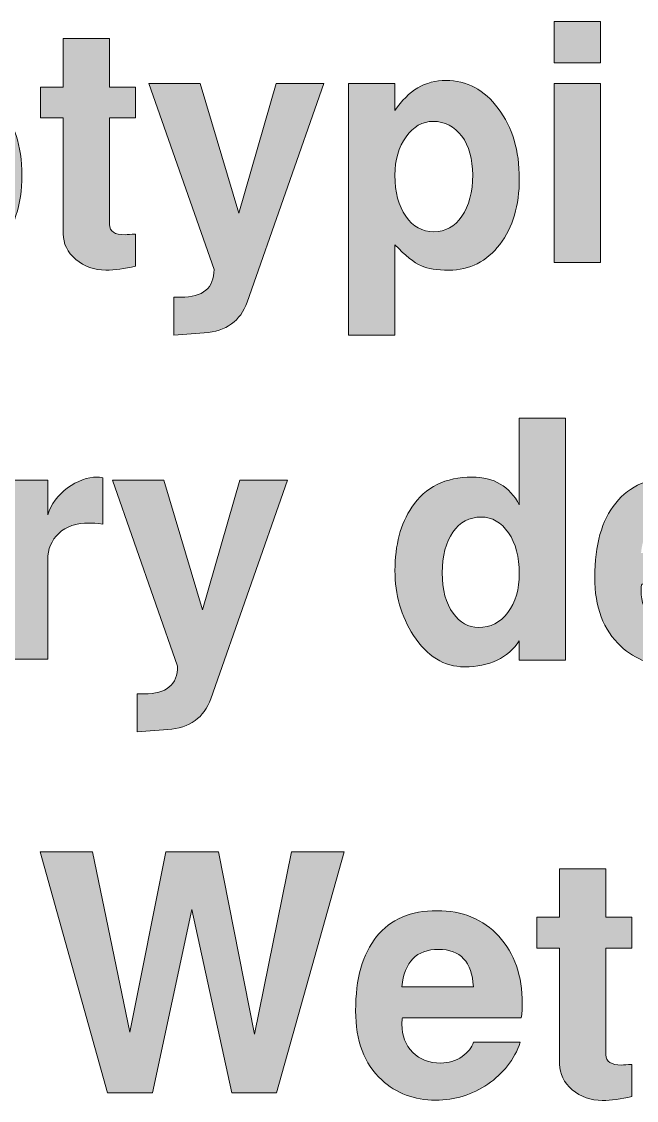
# Model space of a CAD drawing. Header units: inches. Extents: x 0.3 to 5.89, y -3.73 to -0.29.
# Drawn here: x 1.0308 to 1.2632, y -1.4861 to -1.0781 of the extents above; entities that cross this region are included whole.
import ezdxf

# ---------------------------------------------------------------- set-up
doc = ezdxf.new("R2010")
doc.units = ezdxf.units.IN
doc.header["$MEASUREMENT"] = 0
doc.layers.add('Layer 1', color=7, linetype='Continuous')

# ---------------------------------------------------------------- blocks, each defined once
blk = doc.blocks.new('block 9')
at = {"layer": 'Layer 1', "true_color": 0xed1f24}
h = blk.add_hatch(color=240, dxfattribs=at)
h.dxf.hatch_style = 2
h.paths.add_polyline_path([(1.24957, -1.09374), (1.23207, -1.09374), (1.23207, -1.07811), (1.24957, -1.07811)])
h.paths.add_polyline_path([(1.24957, -1.16924), (1.23207, -1.16924), (1.23207, -1.10149), (1.24957, -1.10149)])
h = blk.add_hatch(color=240, dxfattribs=at)
h.dxf.hatch_style = 2
edge = h.paths.add_edge_path()
edge.add_spline(control_points=[(1.07383, -1.17061), (1.06974, -1.17161), (1.06603, -1.17211), (1.0627, -1.17211), (1.05828, -1.17211), (1.05449, -1.17076), (1.05132, -1.16805), (1.04816, -1.16534), (1.04657, -1.16211), (1.04657, -1.15836), (1.04657, -1.15836), (1.04657, -1.11449), (1.04657, -1.11449), (1.04657, -1.11449), (1.03794, -1.11449), (1.03794, -1.11449), (1.03794, -1.11449), (1.03794, -1.10286), (1.03794, -1.10286), (1.03794, -1.10286), (1.04657, -1.10286), (1.04657, -1.10286), (1.04657, -1.10286), (1.04657, -1.08449), (1.04657, -1.08449), (1.04657, -1.08449), (1.06407, -1.08449), (1.06407, -1.08449), (1.06407, -1.08449), (1.06407, -1.10286), (1.06407, -1.10286), (1.06407, -1.10286), (1.07383, -1.10286), (1.07383, -1.10286), (1.07383, -1.10286), (1.07383, -1.11449), (1.07383, -1.11449), (1.07383, -1.11449), (1.06407, -1.11449), (1.06407, -1.11449), (1.06407, -1.11449), (1.06407, -1.15486), (1.06407, -1.15486), (1.06407, -1.15744), (1.06603, -1.15874), (1.06995, -1.15874), (1.07086, -1.15866), (1.07216, -1.15857), (1.07383, -1.15849), (1.07383, -1.15849), (1.07383, -1.17061), (1.07383, -1.17061)], knot_values=[0, 0, 0, 0, 1, 1, 1, 2, 2, 2, 3, 3, 3, 4, 4, 4, 5, 5, 5, 6, 6, 6, 7, 7, 7, 8, 8, 8, 9, 9, 9, 10, 10, 10, 11, 11, 11, 12, 12, 12, 13, 13, 13, 14, 14, 14, 15, 15, 15, 16, 16, 16, 17, 17, 17, 17], degree=3, periodic=1)
h = blk.add_hatch(color=240, dxfattribs=at)
h.dxf.hatch_style = 2
edge = h.paths.add_edge_path()
edge.add_spline(control_points=[(1.03095, -1.13624), (1.03095, -1.14766), (1.02797, -1.15649), (1.02201, -1.16274), (1.01605, -1.16899), (1.00766, -1.17211), (0.99682, -1.17211), (0.98674, -1.17211), (0.97878, -1.16886), (0.97295, -1.16236), (0.96712, -1.15586), (0.9642, -1.14699), (0.9642, -1.13574), (0.9642, -1.12465), (0.96712, -1.11599), (0.97295, -1.10973), (0.97878, -1.10349), (0.98699, -1.10036), (0.99757, -1.10036), (1.00807, -1.10036), (1.01626, -1.10353), (1.02214, -1.10986), (1.02801, -1.1162), (1.03095, -1.12499), (1.03095, -1.13624)], knot_values=[0, 0, 0, 0, 1, 1, 1, 2, 2, 2, 3, 3, 3, 4, 4, 4, 5, 5, 5, 6, 6, 6, 7, 7, 7, 8, 8, 8, 8], degree=3, periodic=1)
edge = h.paths.add_edge_path()
edge.add_spline(control_points=[(1.01345, -1.1363), (1.01345, -1.13007), (1.01195, -1.125), (1.00895, -1.12109), (1.00595, -1.11719), (1.00216, -1.11523), (0.99757, -1.11523), (0.99299, -1.11523), (0.98922, -1.11732), (0.98626, -1.12147), (0.9833, -1.12562), (0.98183, -1.13094), (0.98183, -1.13742), (0.98183, -1.14282), (0.98338, -1.14743), (0.98651, -1.15125), (0.98964, -1.15508), (0.9934, -1.15699), (0.99782, -1.15699), (1.00241, -1.15699), (1.00616, -1.15506), (1.00907, -1.15119), (1.01199, -1.14733), (1.01345, -1.14237), (1.01345, -1.1363)], knot_values=[0, 0, 0, 0, 1, 1, 1, 2, 2, 2, 3, 3, 3, 4, 4, 4, 5, 5, 5, 6, 6, 6, 7, 7, 7, 8, 8, 8, 8], degree=3, periodic=1)
h = blk.add_hatch(color=240, dxfattribs=at)
h.dxf.hatch_style = 2
edge = h.paths.add_edge_path()
edge.add_spline(control_points=[(1.14507, -1.10149), (1.14507, -1.10149), (1.11608, -1.18424), (1.11608, -1.18424), (1.11357, -1.19132), (1.10815, -1.1952), (1.09983, -1.19586), (1.09983, -1.19586), (1.08832, -1.19674), (1.08832, -1.19674), (1.08832, -1.19674), (1.08832, -1.18236), (1.08832, -1.18236), (1.08832, -1.18236), (1.09095, -1.18236), (1.09095, -1.18236), (1.09937, -1.18236), (1.10358, -1.17886), (1.10358, -1.17186), (1.10358, -1.17186), (1.07895, -1.10149), (1.07895, -1.10149), (1.07895, -1.10149), (1.09832, -1.10149), (1.09832, -1.10149), (1.09832, -1.10149), (1.11295, -1.15061), (1.11295, -1.15061), (1.11295, -1.15061), (1.12708, -1.10149), (1.12708, -1.10149), (1.12708, -1.10149), (1.14507, -1.10149), (1.14507, -1.10149)], knot_values=[0, 0, 0, 0, 1, 1, 1, 2, 2, 2, 3, 3, 3, 4, 4, 4, 5, 5, 5, 6, 6, 6, 7, 7, 7, 8, 8, 8, 9, 9, 9, 10, 10, 10, 11, 11, 11, 11], degree=3, periodic=1)
h = blk.add_hatch(color=240, dxfattribs=at)
h.dxf.hatch_style = 2
edge = h.paths.add_edge_path()
edge.add_spline(control_points=[(1.21895, -1.13761), (1.21895, -1.14761), (1.21649, -1.15586), (1.21157, -1.16236), (1.20666, -1.16886), (1.20024, -1.17211), (1.19232, -1.17211), (1.18783, -1.17211), (1.18437, -1.17157), (1.18195, -1.17048), (1.17911, -1.16924), (1.17578, -1.16657), (1.17195, -1.16249), (1.17195, -1.16249), (1.17195, -1.19674), (1.17195, -1.19674), (1.17195, -1.19674), (1.15445, -1.19674), (1.15445, -1.19674), (1.15445, -1.19674), (1.15445, -1.10149), (1.15445, -1.10149), (1.15445, -1.10149), (1.17195, -1.10149), (1.17195, -1.10149), (1.17195, -1.10149), (1.17195, -1.11174), (1.17195, -1.11174), (1.17703, -1.10415), (1.18344, -1.10036), (1.1912, -1.10036), (1.19912, -1.10036), (1.20572, -1.1039), (1.21101, -1.11099), (1.2163, -1.11807), (1.21895, -1.12695), (1.21895, -1.13761)], knot_values=[0, 0, 0, 0, 1, 1, 1, 2, 2, 2, 3, 3, 3, 4, 4, 4, 5, 5, 5, 6, 6, 6, 7, 7, 7, 8, 8, 8, 9, 9, 9, 10, 10, 10, 11, 11, 11, 12, 12, 12, 12], degree=3, periodic=1)
edge = h.paths.add_edge_path()
edge.add_spline(control_points=[(1.20132, -1.13612), (1.20132, -1.13003), (1.19995, -1.12514), (1.1972, -1.12143), (1.19445, -1.11772), (1.19082, -1.11587), (1.18632, -1.11587), (1.18233, -1.11587), (1.17893, -1.1178), (1.17613, -1.12168), (1.17334, -1.12555), (1.17195, -1.13041), (1.17195, -1.13624), (1.17195, -1.14265), (1.1733, -1.14782), (1.17601, -1.15174), (1.17872, -1.15565), (1.18228, -1.15761), (1.1867, -1.15761), (1.19103, -1.15761), (1.19455, -1.15565), (1.19726, -1.15174), (1.19996, -1.14782), (1.20132, -1.14261), (1.20132, -1.13612)], knot_values=[0, 0, 0, 0, 1, 1, 1, 2, 2, 2, 3, 3, 3, 4, 4, 4, 5, 5, 5, 6, 6, 6, 7, 7, 7, 8, 8, 8, 8], degree=3, periodic=1)
h = blk.add_hatch(color=240, dxfattribs=at)
h.dxf.hatch_style = 2
edge = h.paths.add_edge_path()
edge.add_spline(control_points=[(1.23645, -1.31961), (1.23645, -1.31961), (1.21895, -1.31961), (1.21895, -1.31961), (1.21895, -1.31961), (1.21895, -1.31224), (1.21895, -1.31224), (1.21462, -1.31882), (1.2077, -1.32211), (1.1982, -1.32211), (1.19053, -1.32211), (1.18412, -1.31815), (1.17895, -1.31023), (1.17428, -1.30299), (1.17195, -1.29482), (1.17195, -1.28573), (1.17195, -1.27607), (1.17407, -1.26807), (1.17832, -1.26173), (1.18349, -1.25415), (1.19107, -1.25036), (1.20108, -1.25036), (1.20932, -1.25036), (1.21528, -1.25386), (1.21895, -1.26086), (1.21895, -1.26086), (1.21895, -1.22811), (1.21895, -1.22811), (1.21895, -1.22811), (1.23645, -1.22811), (1.23645, -1.22811), (1.23645, -1.22811), (1.23645, -1.31961), (1.23645, -1.31961)], knot_values=[0, 0, 0, 0, 1, 1, 1, 2, 2, 2, 3, 3, 3, 4, 4, 4, 5, 5, 5, 6, 6, 6, 7, 7, 7, 8, 8, 8, 9, 9, 9, 10, 10, 10, 11, 11, 11, 11], degree=3, periodic=1)
edge = h.paths.add_edge_path()
edge.add_spline(control_points=[(1.21895, -1.2868), (1.21895, -1.28057), (1.21758, -1.27545), (1.21484, -1.27146), (1.2121, -1.26748), (1.20866, -1.26548), (1.20452, -1.26548), (1.20003, -1.26548), (1.19646, -1.2674), (1.19381, -1.27122), (1.19115, -1.27504), (1.18983, -1.28015), (1.18983, -1.28655), (1.18983, -1.29303), (1.1912, -1.29814), (1.19394, -1.30187), (1.19642, -1.30545), (1.19962, -1.30724), (1.20352, -1.30724), (1.20808, -1.30724), (1.21179, -1.30535), (1.21465, -1.30156), (1.21752, -1.29778), (1.21895, -1.29286), (1.21895, -1.2868)], knot_values=[0, 0, 0, 0, 1, 1, 1, 2, 2, 2, 3, 3, 3, 4, 4, 4, 5, 5, 5, 6, 6, 6, 7, 7, 7, 8, 8, 8, 8], degree=3, periodic=1)
h = blk.add_hatch(color=240, dxfattribs=at)
h.dxf.hatch_style = 2
edge = h.paths.add_edge_path()
edge.add_spline(control_points=[(1.06157, -1.26811), (1.05924, -1.26786), (1.05753, -1.26773), (1.05644, -1.26773), (1.05153, -1.26773), (1.04768, -1.26905), (1.04488, -1.27167), (1.04209, -1.2743), (1.0407, -1.27761), (1.0407, -1.28161), (1.0407, -1.28161), (1.0407, -1.31923), (1.0407, -1.31923), (1.0407, -1.31923), (1.02319, -1.31923), (1.02319, -1.31923), (1.02319, -1.31923), (1.02319, -1.25149), (1.02319, -1.25149), (1.02319, -1.25149), (1.0407, -1.25149), (1.0407, -1.25149), (1.0407, -1.25149), (1.0407, -1.26461), (1.0407, -1.26461), (1.04194, -1.26061), (1.04445, -1.25724), (1.0482, -1.25448), (1.05195, -1.25174), (1.0557, -1.25036), (1.05945, -1.25036), (1.05986, -1.25036), (1.06057, -1.25044), (1.06157, -1.25061), (1.06157, -1.25061), (1.06157, -1.26811), (1.06157, -1.26811)], knot_values=[0, 0, 0, 0, 1, 1, 1, 2, 2, 2, 3, 3, 3, 4, 4, 4, 5, 5, 5, 6, 6, 6, 7, 7, 7, 8, 8, 8, 9, 9, 9, 10, 10, 10, 11, 11, 11, 12, 12, 12, 12], degree=3, periodic=1)
h = blk.add_hatch(color=240, dxfattribs=at)
h.dxf.hatch_style = 2
edge = h.paths.add_edge_path()
edge.add_spline(control_points=[(1.13132, -1.25149), (1.13132, -1.25149), (1.10232, -1.33424), (1.10232, -1.33424), (1.09982, -1.34132), (1.0944, -1.34519), (1.08607, -1.34586), (1.08607, -1.34586), (1.07457, -1.34673), (1.07457, -1.34673), (1.07457, -1.34673), (1.07457, -1.33236), (1.07457, -1.33236), (1.07457, -1.33236), (1.0772, -1.33236), (1.0772, -1.33236), (1.08561, -1.33236), (1.08982, -1.32886), (1.08982, -1.32186), (1.08982, -1.32186), (1.06519, -1.25149), (1.06519, -1.25149), (1.06519, -1.25149), (1.08457, -1.25149), (1.08457, -1.25149), (1.08457, -1.25149), (1.0992, -1.30061), (1.0992, -1.30061), (1.0992, -1.30061), (1.11332, -1.25149), (1.11332, -1.25149), (1.11332, -1.25149), (1.13132, -1.25149), (1.13132, -1.25149)], knot_values=[0, 0, 0, 0, 1, 1, 1, 2, 2, 2, 3, 3, 3, 4, 4, 4, 5, 5, 5, 6, 6, 6, 7, 7, 7, 8, 8, 8, 9, 9, 9, 10, 10, 10, 11, 11, 11, 11], degree=3, periodic=1)
h = blk.add_hatch(color=240, dxfattribs=at)
h.dxf.hatch_style = 2
edge = h.paths.add_edge_path()
edge.add_spline(control_points=[(1.31045, -1.28548), (1.31045, -1.28748), (1.31033, -1.28928), (1.31008, -1.29086), (1.31008, -1.29086), (1.2652, -1.29086), (1.2652, -1.29086), (1.26503, -1.29136), (1.26495, -1.29215), (1.26495, -1.29323), (1.26495, -1.29765), (1.26631, -1.30122), (1.26904, -1.30392), (1.27176, -1.30663), (1.27531, -1.30798), (1.27969, -1.30798), (1.28258, -1.30798), (1.28526, -1.30715), (1.28774, -1.30548), (1.28997, -1.3039), (1.29138, -1.30211), (1.29195, -1.30011), (1.29195, -1.30011), (1.3097, -1.30011), (1.3097, -1.30011), (1.30737, -1.30669), (1.30326, -1.31198), (1.29739, -1.31599), (1.29151, -1.31999), (1.28495, -1.32199), (1.2777, -1.32199), (1.26962, -1.32199), (1.26282, -1.31944), (1.25732, -1.31436), (1.25074, -1.30828), (1.24745, -1.29957), (1.24745, -1.28824), (1.24745, -1.27607), (1.25009, -1.26672), (1.25538, -1.26017), (1.26068, -1.25363), (1.26828, -1.25036), (1.2782, -1.25036), (1.28787, -1.25036), (1.29566, -1.25359), (1.30157, -1.26004), (1.3075, -1.26651), (1.31045, -1.27498), (1.31045, -1.28548)], knot_values=[0, 0, 0, 0, 1, 1, 1, 2, 2, 2, 3, 3, 3, 4, 4, 4, 5, 5, 5, 6, 6, 6, 7, 7, 7, 8, 8, 8, 9, 9, 9, 10, 10, 10, 11, 11, 11, 12, 12, 12, 13, 13, 13, 14, 14, 14, 15, 15, 15, 16, 16, 16, 16], degree=3, periodic=1)
edge = h.paths.add_edge_path()
edge.add_spline(control_points=[(1.29195, -1.27911), (1.29144, -1.26969), (1.28707, -1.26499), (1.27883, -1.26499), (1.2705, -1.26499), (1.26588, -1.26969), (1.26495, -1.27911), (1.26495, -1.27911), (1.29195, -1.27911), (1.29195, -1.27911)], knot_values=[0, 0, 0, 0, 1, 1, 1, 2, 2, 2, 3, 3, 3, 3], degree=3, periodic=1)
at = {"layer": 'Layer 1', "lineweight": 0}
for points in [[(1.24957, -1.09374), (1.23207, -1.09374), (1.23207, -1.07811), (1.24957, -1.07811), (1.24957, -1.09374)], [(1.24957, -1.16924), (1.23207, -1.16924), (1.23207, -1.10149), (1.24957, -1.10149), (1.24957, -1.16924)]]:
    blk.add_lwpolyline(points, dxfattribs=at)
for points, knots in [([(1.07383, -1.17061), (1.06974, -1.17161), (1.06603, -1.17211), (1.0627, -1.17211), (1.05828, -1.17211), (1.05449, -1.17076), (1.05132, -1.16805), (1.04816, -1.16534), (1.04657, -1.16211), (1.04657, -1.15836), (1.04657, -1.15836), (1.04657, -1.11449), (1.04657, -1.11449), (1.04657, -1.11449), (1.03794, -1.11449), (1.03794, -1.11449), (1.03794, -1.11449), (1.03794, -1.10286), (1.03794, -1.10286), (1.03794, -1.10286), (1.04657, -1.10286), (1.04657, -1.10286), (1.04657, -1.10286), (1.04657, -1.08449), (1.04657, -1.08449), (1.04657, -1.08449), (1.06407, -1.08449), (1.06407, -1.08449), (1.06407, -1.08449), (1.06407, -1.10286), (1.06407, -1.10286), (1.06407, -1.10286), (1.07383, -1.10286), (1.07383, -1.10286), (1.07383, -1.10286), (1.07383, -1.11449), (1.07383, -1.11449), (1.07383, -1.11449), (1.06407, -1.11449), (1.06407, -1.11449), (1.06407, -1.11449), (1.06407, -1.15486), (1.06407, -1.15486), (1.06407, -1.15744), (1.06603, -1.15874), (1.06995, -1.15874), (1.07086, -1.15866), (1.07216, -1.15857), (1.07383, -1.15849), (1.07383, -1.15849), (1.07383, -1.17061), (1.07383, -1.17061)], [0, 0, 0, 0, 1, 1, 1, 2, 2, 2, 3, 3, 3, 4, 4, 4, 5, 5, 5, 6, 6, 6, 7, 7, 7, 8, 8, 8, 9, 9, 9, 10, 10, 10, 11, 11, 11, 12, 12, 12, 13, 13, 13, 14, 14, 14, 15, 15, 15, 16, 16, 16, 17, 17, 17, 17]), ([(1.03095, -1.13624), (1.03095, -1.14766), (1.02797, -1.15649), (1.02201, -1.16274), (1.01605, -1.16899), (1.00766, -1.17211), (0.99682, -1.17211), (0.98674, -1.17211), (0.97878, -1.16886), (0.97295, -1.16236), (0.96712, -1.15586), (0.9642, -1.14699), (0.9642, -1.13574), (0.9642, -1.12465), (0.96712, -1.11599), (0.97295, -1.10973), (0.97878, -1.10349), (0.98699, -1.10036), (0.99757, -1.10036), (1.00807, -1.10036), (1.01626, -1.10353), (1.02214, -1.10986), (1.02801, -1.1162), (1.03095, -1.12499), (1.03095, -1.13624)], [0, 0, 0, 0, 1, 1, 1, 2, 2, 2, 3, 3, 3, 4, 4, 4, 5, 5, 5, 6, 6, 6, 7, 7, 7, 8, 8, 8, 8]), ([(1.14507, -1.10149), (1.14507, -1.10149), (1.11608, -1.18424), (1.11608, -1.18424), (1.11357, -1.19132), (1.10815, -1.1952), (1.09983, -1.19586), (1.09983, -1.19586), (1.08832, -1.19674), (1.08832, -1.19674), (1.08832, -1.19674), (1.08832, -1.18236), (1.08832, -1.18236), (1.08832, -1.18236), (1.09095, -1.18236), (1.09095, -1.18236), (1.09937, -1.18236), (1.10358, -1.17886), (1.10358, -1.17186), (1.10358, -1.17186), (1.07895, -1.10149), (1.07895, -1.10149), (1.07895, -1.10149), (1.09832, -1.10149), (1.09832, -1.10149), (1.09832, -1.10149), (1.11295, -1.15061), (1.11295, -1.15061), (1.11295, -1.15061), (1.12708, -1.10149), (1.12708, -1.10149), (1.12708, -1.10149), (1.14507, -1.10149), (1.14507, -1.10149)], [0, 0, 0, 0, 1, 1, 1, 2, 2, 2, 3, 3, 3, 4, 4, 4, 5, 5, 5, 6, 6, 6, 7, 7, 7, 8, 8, 8, 9, 9, 9, 10, 10, 10, 11, 11, 11, 11]), ([(1.21895, -1.13761), (1.21895, -1.14761), (1.21649, -1.15586), (1.21157, -1.16236), (1.20666, -1.16886), (1.20024, -1.17211), (1.19232, -1.17211), (1.18783, -1.17211), (1.18437, -1.17157), (1.18195, -1.17048), (1.17911, -1.16924), (1.17578, -1.16657), (1.17195, -1.16249), (1.17195, -1.16249), (1.17195, -1.19674), (1.17195, -1.19674), (1.17195, -1.19674), (1.15445, -1.19674), (1.15445, -1.19674), (1.15445, -1.19674), (1.15445, -1.10149), (1.15445, -1.10149), (1.15445, -1.10149), (1.17195, -1.10149), (1.17195, -1.10149), (1.17195, -1.10149), (1.17195, -1.11174), (1.17195, -1.11174), (1.17703, -1.10415), (1.18344, -1.10036), (1.1912, -1.10036), (1.19912, -1.10036), (1.20572, -1.1039), (1.21101, -1.11099), (1.2163, -1.11807), (1.21895, -1.12695), (1.21895, -1.13761)], [0, 0, 0, 0, 1, 1, 1, 2, 2, 2, 3, 3, 3, 4, 4, 4, 5, 5, 5, 6, 6, 6, 7, 7, 7, 8, 8, 8, 9, 9, 9, 10, 10, 10, 11, 11, 11, 12, 12, 12, 12]), ([(1.20132, -1.13612), (1.20132, -1.13003), (1.19995, -1.12514), (1.1972, -1.12143), (1.19445, -1.11772), (1.19082, -1.11587), (1.18632, -1.11587), (1.18233, -1.11587), (1.17893, -1.1178), (1.17613, -1.12168), (1.17334, -1.12555), (1.17195, -1.13041), (1.17195, -1.13624), (1.17195, -1.14265), (1.1733, -1.14782), (1.17601, -1.15174), (1.17872, -1.15565), (1.18228, -1.15761), (1.1867, -1.15761), (1.19103, -1.15761), (1.19455, -1.15565), (1.19726, -1.15174), (1.19996, -1.14782), (1.20132, -1.14261), (1.20132, -1.13612)], [0, 0, 0, 0, 1, 1, 1, 2, 2, 2, 3, 3, 3, 4, 4, 4, 5, 5, 5, 6, 6, 6, 7, 7, 7, 8, 8, 8, 8]), ([(1.23645, -1.31961), (1.23645, -1.31961), (1.21895, -1.31961), (1.21895, -1.31961), (1.21895, -1.31961), (1.21895, -1.31224), (1.21895, -1.31224), (1.21462, -1.31882), (1.2077, -1.32211), (1.1982, -1.32211), (1.19053, -1.32211), (1.18412, -1.31815), (1.17895, -1.31023), (1.17428, -1.30299), (1.17195, -1.29482), (1.17195, -1.28573), (1.17195, -1.27607), (1.17407, -1.26807), (1.17832, -1.26173), (1.18349, -1.25415), (1.19107, -1.25036), (1.20108, -1.25036), (1.20932, -1.25036), (1.21528, -1.25386), (1.21895, -1.26086), (1.21895, -1.26086), (1.21895, -1.22811), (1.21895, -1.22811), (1.21895, -1.22811), (1.23645, -1.22811), (1.23645, -1.22811), (1.23645, -1.22811), (1.23645, -1.31961), (1.23645, -1.31961)], [0, 0, 0, 0, 1, 1, 1, 2, 2, 2, 3, 3, 3, 4, 4, 4, 5, 5, 5, 6, 6, 6, 7, 7, 7, 8, 8, 8, 9, 9, 9, 10, 10, 10, 11, 11, 11, 11]), ([(1.06157, -1.26811), (1.05924, -1.26786), (1.05753, -1.26773), (1.05644, -1.26773), (1.05153, -1.26773), (1.04768, -1.26905), (1.04488, -1.27167), (1.04209, -1.2743), (1.0407, -1.27761), (1.0407, -1.28161), (1.0407, -1.28161), (1.0407, -1.31923), (1.0407, -1.31923), (1.0407, -1.31923), (1.02319, -1.31923), (1.02319, -1.31923), (1.02319, -1.31923), (1.02319, -1.25149), (1.02319, -1.25149), (1.02319, -1.25149), (1.0407, -1.25149), (1.0407, -1.25149), (1.0407, -1.25149), (1.0407, -1.26461), (1.0407, -1.26461), (1.04194, -1.26061), (1.04445, -1.25724), (1.0482, -1.25448), (1.05195, -1.25174), (1.0557, -1.25036), (1.05945, -1.25036), (1.05986, -1.25036), (1.06057, -1.25044), (1.06157, -1.25061), (1.06157, -1.25061), (1.06157, -1.26811), (1.06157, -1.26811)], [0, 0, 0, 0, 1, 1, 1, 2, 2, 2, 3, 3, 3, 4, 4, 4, 5, 5, 5, 6, 6, 6, 7, 7, 7, 8, 8, 8, 9, 9, 9, 10, 10, 10, 11, 11, 11, 12, 12, 12, 12]), ([(1.13132, -1.25149), (1.13132, -1.25149), (1.10232, -1.33424), (1.10232, -1.33424), (1.09982, -1.34132), (1.0944, -1.34519), (1.08607, -1.34586), (1.08607, -1.34586), (1.07457, -1.34673), (1.07457, -1.34673), (1.07457, -1.34673), (1.07457, -1.33236), (1.07457, -1.33236), (1.07457, -1.33236), (1.0772, -1.33236), (1.0772, -1.33236), (1.08561, -1.33236), (1.08982, -1.32886), (1.08982, -1.32186), (1.08982, -1.32186), (1.06519, -1.25149), (1.06519, -1.25149), (1.06519, -1.25149), (1.08457, -1.25149), (1.08457, -1.25149), (1.08457, -1.25149), (1.0992, -1.30061), (1.0992, -1.30061), (1.0992, -1.30061), (1.11332, -1.25149), (1.11332, -1.25149), (1.11332, -1.25149), (1.13132, -1.25149), (1.13132, -1.25149)], [0, 0, 0, 0, 1, 1, 1, 2, 2, 2, 3, 3, 3, 4, 4, 4, 5, 5, 5, 6, 6, 6, 7, 7, 7, 8, 8, 8, 9, 9, 9, 10, 10, 10, 11, 11, 11, 11]), ([(1.31045, -1.28548), (1.31045, -1.28748), (1.31033, -1.28928), (1.31008, -1.29086), (1.31008, -1.29086), (1.2652, -1.29086), (1.2652, -1.29086), (1.26503, -1.29136), (1.26495, -1.29215), (1.26495, -1.29323), (1.26495, -1.29765), (1.26631, -1.30122), (1.26904, -1.30392), (1.27176, -1.30663), (1.27531, -1.30798), (1.27969, -1.30798), (1.28258, -1.30798), (1.28526, -1.30715), (1.28774, -1.30548), (1.28997, -1.3039), (1.29138, -1.30211), (1.29195, -1.30011), (1.29195, -1.30011), (1.3097, -1.30011), (1.3097, -1.30011), (1.30737, -1.30669), (1.30326, -1.31198), (1.29739, -1.31599), (1.29151, -1.31999), (1.28495, -1.32199), (1.2777, -1.32199), (1.26962, -1.32199), (1.26282, -1.31944), (1.25732, -1.31436), (1.25074, -1.30828), (1.24745, -1.29957), (1.24745, -1.28824), (1.24745, -1.27607), (1.25009, -1.26672), (1.25538, -1.26017), (1.26068, -1.25363), (1.26828, -1.25036), (1.2782, -1.25036), (1.28787, -1.25036), (1.29566, -1.25359), (1.30157, -1.26004), (1.3075, -1.26651), (1.31045, -1.27498), (1.31045, -1.28548)], [0, 0, 0, 0, 1, 1, 1, 2, 2, 2, 3, 3, 3, 4, 4, 4, 5, 5, 5, 6, 6, 6, 7, 7, 7, 8, 8, 8, 9, 9, 9, 10, 10, 10, 11, 11, 11, 12, 12, 12, 13, 13, 13, 14, 14, 14, 15, 15, 15, 16, 16, 16, 16]), ([(1.21895, -1.2868), (1.21895, -1.28057), (1.21758, -1.27545), (1.21484, -1.27146), (1.2121, -1.26748), (1.20866, -1.26548), (1.20452, -1.26548), (1.20003, -1.26548), (1.19646, -1.2674), (1.19381, -1.27122), (1.19115, -1.27504), (1.18983, -1.28015), (1.18983, -1.28655), (1.18983, -1.29303), (1.1912, -1.29814), (1.19394, -1.30187), (1.19642, -1.30545), (1.19962, -1.30724), (1.20352, -1.30724), (1.20808, -1.30724), (1.21179, -1.30535), (1.21465, -1.30156), (1.21752, -1.29778), (1.21895, -1.29286), (1.21895, -1.2868)], [0, 0, 0, 0, 1, 1, 1, 2, 2, 2, 3, 3, 3, 4, 4, 4, 5, 5, 5, 6, 6, 6, 7, 7, 7, 8, 8, 8, 8])]:
    blk.add_open_spline(points, degree=3, knots=knots, dxfattribs=at)
blk = doc.blocks.new('block 8')
at = {"layer": 'Layer 1'}
blk.add_blockref('block 9', (0, 0), dxfattribs=at)
blk = doc.blocks.new('block 10')
at = {"layer": 'Layer 1', "true_color": 0xed1f24}
h = blk.add_hatch(color=240, dxfattribs=at)
h.dxf.hatch_style = 2
h.paths.add_polyline_path([(1.1527, -1.39208), (1.1272, -1.48321), (1.11032, -1.48321), (1.09524, -1.41391), (1.08025, -1.48321), (1.06335, -1.48321), (1.03782, -1.39208), (1.05769, -1.39208), (1.0717, -1.46033), (1.08532, -1.39208), (1.1052, -1.39208), (1.11882, -1.46109), (1.13282, -1.39208)])
h = blk.add_hatch(color=240, dxfattribs=at)
h.dxf.hatch_style = 2
edge = h.paths.add_edge_path()
edge.add_spline(control_points=[(1.26145, -1.48459), (1.25736, -1.48558), (1.25365, -1.48608), (1.25032, -1.48608), (1.2459, -1.48608), (1.24211, -1.48473), (1.23895, -1.48202), (1.23578, -1.47932), (1.23419, -1.47608), (1.23419, -1.47233), (1.23419, -1.47233), (1.23419, -1.42846), (1.23419, -1.42846), (1.23419, -1.42846), (1.22557, -1.42846), (1.22557, -1.42846), (1.22557, -1.42846), (1.22557, -1.41684), (1.22557, -1.41684), (1.22557, -1.41684), (1.23419, -1.41684), (1.23419, -1.41684), (1.23419, -1.41684), (1.23419, -1.39846), (1.23419, -1.39846), (1.23419, -1.39846), (1.2517, -1.39846), (1.2517, -1.39846), (1.2517, -1.39846), (1.2517, -1.41684), (1.2517, -1.41684), (1.2517, -1.41684), (1.26145, -1.41684), (1.26145, -1.41684), (1.26145, -1.41684), (1.26145, -1.42846), (1.26145, -1.42846), (1.26145, -1.42846), (1.2517, -1.42846), (1.2517, -1.42846), (1.2517, -1.42846), (1.2517, -1.46883), (1.2517, -1.46883), (1.2517, -1.47142), (1.25365, -1.47271), (1.25757, -1.47271), (1.25848, -1.47263), (1.25978, -1.47254), (1.26145, -1.47246), (1.26145, -1.47246), (1.26145, -1.48459), (1.26145, -1.48459)], knot_values=[0, 0, 0, 0, 1, 1, 1, 2, 2, 2, 3, 3, 3, 4, 4, 4, 5, 5, 5, 6, 6, 6, 7, 7, 7, 8, 8, 8, 9, 9, 9, 10, 10, 10, 11, 11, 11, 12, 12, 12, 13, 13, 13, 14, 14, 14, 15, 15, 15, 16, 16, 16, 17, 17, 17, 17], degree=3, periodic=1)
h = blk.add_hatch(color=240, dxfattribs=at)
h.dxf.hatch_style = 2
edge = h.paths.add_edge_path()
edge.add_spline(control_points=[(1.22007, -1.44946), (1.22007, -1.45146), (1.21995, -1.45325), (1.2197, -1.45483), (1.2197, -1.45483), (1.17482, -1.45483), (1.17482, -1.45483), (1.17466, -1.45534), (1.17457, -1.45613), (1.17457, -1.45721), (1.17457, -1.46163), (1.17593, -1.46519), (1.17866, -1.4679), (1.18138, -1.47061), (1.18493, -1.47196), (1.18931, -1.47196), (1.1922, -1.47196), (1.19489, -1.47112), (1.19736, -1.46946), (1.19959, -1.46788), (1.201, -1.46608), (1.20157, -1.46408), (1.20157, -1.46408), (1.21932, -1.46408), (1.21932, -1.46408), (1.21699, -1.47067), (1.21288, -1.47596), (1.20701, -1.47996), (1.20113, -1.48396), (1.19457, -1.48596), (1.18732, -1.48596), (1.17924, -1.48596), (1.17244, -1.48342), (1.16694, -1.47833), (1.16036, -1.47225), (1.15707, -1.46354), (1.15707, -1.45221), (1.15707, -1.44004), (1.15972, -1.43069), (1.16501, -1.42415), (1.1703, -1.4176), (1.1779, -1.41433), (1.18782, -1.41433), (1.19749, -1.41433), (1.20528, -1.41756), (1.2112, -1.42402), (1.21712, -1.43048), (1.22007, -1.43896), (1.22007, -1.44946)], knot_values=[0, 0, 0, 0, 1, 1, 1, 2, 2, 2, 3, 3, 3, 4, 4, 4, 5, 5, 5, 6, 6, 6, 7, 7, 7, 8, 8, 8, 9, 9, 9, 10, 10, 10, 11, 11, 11, 12, 12, 12, 13, 13, 13, 14, 14, 14, 15, 15, 15, 16, 16, 16, 16], degree=3, periodic=1)
edge = h.paths.add_edge_path()
edge.add_spline(control_points=[(1.20157, -1.44308), (1.20106, -1.43367), (1.19669, -1.42896), (1.18845, -1.42896), (1.18012, -1.42896), (1.1755, -1.43367), (1.17457, -1.44308), (1.17457, -1.44308), (1.20157, -1.44308), (1.20157, -1.44308)], knot_values=[0, 0, 0, 0, 1, 1, 1, 2, 2, 2, 3, 3, 3, 3], degree=3, periodic=1)
at = {"layer": 'Layer 1', "lineweight": 0}
blk.add_lwpolyline([(1.1527, -1.39208), (1.1272, -1.48321), (1.11032, -1.48321), (1.09524, -1.41391), (1.08025, -1.48321), (1.06335, -1.48321), (1.03782, -1.39208), (1.05769, -1.39208), (1.0717, -1.46033), (1.08532, -1.39208), (1.1052, -1.39208), (1.11882, -1.46109), (1.13282, -1.39208), (1.1527, -1.39208)], dxfattribs=at)
for points, knots in [([(1.26145, -1.48459), (1.25736, -1.48558), (1.25365, -1.48608), (1.25032, -1.48608), (1.2459, -1.48608), (1.24211, -1.48473), (1.23895, -1.48202), (1.23578, -1.47932), (1.23419, -1.47608), (1.23419, -1.47233), (1.23419, -1.47233), (1.23419, -1.42846), (1.23419, -1.42846), (1.23419, -1.42846), (1.22557, -1.42846), (1.22557, -1.42846), (1.22557, -1.42846), (1.22557, -1.41684), (1.22557, -1.41684), (1.22557, -1.41684), (1.23419, -1.41684), (1.23419, -1.41684), (1.23419, -1.41684), (1.23419, -1.39846), (1.23419, -1.39846), (1.23419, -1.39846), (1.2517, -1.39846), (1.2517, -1.39846), (1.2517, -1.39846), (1.2517, -1.41684), (1.2517, -1.41684), (1.2517, -1.41684), (1.26145, -1.41684), (1.26145, -1.41684), (1.26145, -1.41684), (1.26145, -1.42846), (1.26145, -1.42846), (1.26145, -1.42846), (1.2517, -1.42846), (1.2517, -1.42846), (1.2517, -1.42846), (1.2517, -1.46883), (1.2517, -1.46883), (1.2517, -1.47142), (1.25365, -1.47271), (1.25757, -1.47271), (1.25848, -1.47263), (1.25978, -1.47254), (1.26145, -1.47246), (1.26145, -1.47246), (1.26145, -1.48459), (1.26145, -1.48459)], [0, 0, 0, 0, 1, 1, 1, 2, 2, 2, 3, 3, 3, 4, 4, 4, 5, 5, 5, 6, 6, 6, 7, 7, 7, 8, 8, 8, 9, 9, 9, 10, 10, 10, 11, 11, 11, 12, 12, 12, 13, 13, 13, 14, 14, 14, 15, 15, 15, 16, 16, 16, 17, 17, 17, 17]), ([(1.22007, -1.44946), (1.22007, -1.45146), (1.21995, -1.45325), (1.2197, -1.45483), (1.2197, -1.45483), (1.17482, -1.45483), (1.17482, -1.45483), (1.17466, -1.45534), (1.17457, -1.45613), (1.17457, -1.45721), (1.17457, -1.46163), (1.17593, -1.46519), (1.17866, -1.4679), (1.18138, -1.47061), (1.18493, -1.47196), (1.18931, -1.47196), (1.1922, -1.47196), (1.19489, -1.47112), (1.19736, -1.46946), (1.19959, -1.46788), (1.201, -1.46608), (1.20157, -1.46408), (1.20157, -1.46408), (1.21932, -1.46408), (1.21932, -1.46408), (1.21699, -1.47067), (1.21288, -1.47596), (1.20701, -1.47996), (1.20113, -1.48396), (1.19457, -1.48596), (1.18732, -1.48596), (1.17924, -1.48596), (1.17244, -1.48342), (1.16694, -1.47833), (1.16036, -1.47225), (1.15707, -1.46354), (1.15707, -1.45221), (1.15707, -1.44004), (1.15972, -1.43069), (1.16501, -1.42415), (1.1703, -1.4176), (1.1779, -1.41433), (1.18782, -1.41433), (1.19749, -1.41433), (1.20528, -1.41756), (1.2112, -1.42402), (1.21712, -1.43048), (1.22007, -1.43896), (1.22007, -1.44946)], [0, 0, 0, 0, 1, 1, 1, 2, 2, 2, 3, 3, 3, 4, 4, 4, 5, 5, 5, 6, 6, 6, 7, 7, 7, 8, 8, 8, 9, 9, 9, 10, 10, 10, 11, 11, 11, 12, 12, 12, 13, 13, 13, 14, 14, 14, 15, 15, 15, 16, 16, 16, 16]), ([(1.20157, -1.44308), (1.20106, -1.43367), (1.19669, -1.42896), (1.18845, -1.42896), (1.18012, -1.42896), (1.1755, -1.43367), (1.17457, -1.44308), (1.17457, -1.44308), (1.20157, -1.44308), (1.20157, -1.44308)], [0, 0, 0, 0, 1, 1, 1, 2, 2, 2, 3, 3, 3, 3])]:
    blk.add_open_spline(points, degree=3, knots=knots, dxfattribs=at)
blk = doc.blocks.new('block 6')
at = {"layer": 'Layer 1'}
for name in ['block 8', 'block 10']:
    blk.add_blockref(name, (0, 0), dxfattribs=at)

msp = doc.modelspace()

# ---------------------------------------------------------------- block references
at = {"layer": 'Layer 1'}
msp.add_blockref('block 6', (0, 0), dxfattribs=at)

doc.saveas('drawing.dxf')
